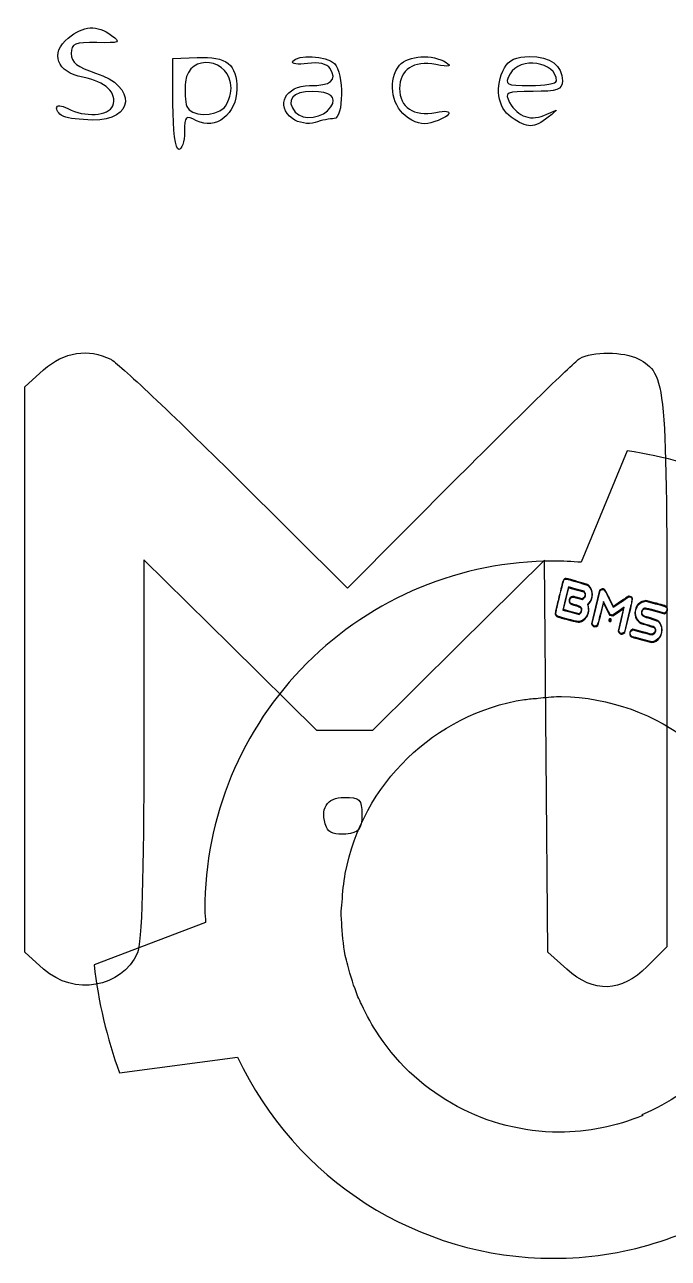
# Model space of a CAD drawing. Extents: x -180 to 507, y 228 to 521.
# Drawn here: x -15 to 132.7, y 233.4 to 516.5 of the extents above; entities that cross this region are included whole.
import ezdxf

# ---------------------------------------------------------------- set-up
doc = ezdxf.new("R2010")
doc.units = 0
doc.layers.add('Layer_1', color=7, linetype='CONTINUOUS')

msp = doc.modelspace()

# ---------------------------------------------------------------- linework, layer by layer
at = {"layer": 'Layer_1', "color": 7}
for points in [[(19.023352, 498.341331), (19.023352, 508.789409), (24.555577, 509.00618)], [(-10.622228, 299.78413), (-14.976603, 303.674743), (-14.976603, 368.560078), (-14.976603, 433.445402), (-10.622228, 437.336024)], [(123.219867, 418.73031), (112.673224, 393.166496)], [(33.378054, 412.751403), (59.066092, 387.226724), (84.711339, 412.975462)], [(109.377619, 299.782674), (105.023244, 303.671859), (104.638038, 348.673504), (104.252805, 393.675127), (84.538011, 374.11762), (64.823207, 354.560095), (58.436724, 354.560095), (52.050243, 354.560095), (32.203478, 374.132762), (12.356702, 393.705446), (12.356702, 350.195541)], [(132.356546, 367.826289), (132.356546, 304.960167), (127.823234, 300.426828)], [(99.689522, 361.695034), (99.675052, 361.659376)], [(26.536364, 310.482139), (0.949813, 300.786088)], [(6.787699, 276.010341), (33.877519, 279.615805)], [(126.613977, 266.374754), (126.788641, 266.232127)]]:
    msp.add_lwpolyline(points, dxfattribs=at)
for points in [[(123.219867, 418.73031)], [(107.612552, 362.388014)]]:
    msp.add_lwpolyline(points, close=True, dxfattribs=at)
at = {"layer": 'Layer_1', "color": 1}
for points in [[(109.047709, 389.307817), (109.01988, 389.449913)], [(110.514187, 389.13309)], [(111.708838, 388.795942)], [(107.708198, 385.200884), (107.58432, 385.235146)], [(109.734827, 387.519188), (109.088115, 384.85854), (108.441219, 382.197137), (110.350226, 381.694694), (112.224563, 381.201436), (112.466117, 381.395418), (112.394812, 381.514505), (112.201704, 381.359461), (110.383604, 381.837913), (108.600186, 382.307232), (109.211984, 384.824241), (109.823975, 387.342041), (111.526336, 386.871209), (113.267277, 386.389707), (113.43512, 386.102716), (113.542949, 386.187428), (113.348663, 386.519648), (111.561058, 387.014057)], [(110.533796, 385.141164), (110.484502, 385.274607)], [(113.171566, 384.99102), (112.899006, 384.804411), (111.839873, 385.097342), (111.805159, 384.954527), (112.915619, 384.6474), (113.234605, 384.865792)], [(113.542958, 386.187466)], [(114.45963, 387.80715)], [(117.214062, 386.943226), (116.910744, 386.760389), (115.976187, 382.915515), (115.041623, 379.070614), (115.223445, 378.7536), (115.331871, 378.837301), (115.181038, 379.10027), (116.100066, 382.881253), (117.019085, 386.662204), (117.270709, 386.813898)], [(117.799193, 387.043511)], [(118.105164, 386.859384)], [(123.564583, 385.229313), (123.52926, 385.368908)], [(123.914329, 385.349359)], [(124.273221, 385.159097)], [(110.181423, 383.873112)], [(111.2987, 383.40741)], [(112.802801, 382.531046)], [(114.376987, 383.767978), (114.109384, 383.480702), (114.242859, 382.837711), (114.368094, 382.876674), (114.251975, 383.436013), (114.463186, 383.662761)], [(114.368094, 382.876674)], [(117.7698, 384.178619), (117.106827, 381.451072), (117.230679, 381.416817), (117.81065, 383.802885), (118.466224, 382.522039), (119.211163, 381.066563), (119.562021, 380.969524), (119.912986, 380.872455), (121.220157, 381.759562), (122.370926, 382.540518), (121.787702, 380.060363), (121.157068, 377.378775), (121.338757, 377.062154), (121.447159, 377.145862), (121.296135, 377.409079), (121.911871, 380.027315), (122.574917, 382.846981), (121.157608, 381.885103), (119.896711, 381.029407), (119.596757, 381.112367), (119.296699, 381.195356), (118.577942, 382.599681)], [(121.721101, 384.165865), (120.102352, 383.052709), (119.189506, 384.852271), (119.077583, 384.775111), (120.053729, 382.850703), (121.784377, 384.040801)], [(125.232054, 382.224701), (125.108174, 382.258963)], [(129.720155, 383.815555), (127.480898, 384.408706), (126.953033, 384.273557), (126.976632, 384.130261), (127.475672, 384.258057), (129.686635, 383.672444)], [(132.464715, 382.473021)], [(106.836656, 381.330119)], [(114.33101, 381.572798)], [(119.112722, 379.807091)], [(119.339836, 380.06933), (119.374568, 380.212192)], [(119.374558, 380.212137)], [(123.473967, 380.795789), (122.583203, 377.131084), (122.31065, 376.944508), (122.373691, 376.819279), (122.692676, 377.037677), (123.597818, 380.761534)], [(125.181204, 381.087351)], [(125.958517, 379.605583)], [(131.985361, 381.65509), (131.778956, 381.505928), (129.660844, 382.091614), (129.626122, 381.948767), (131.797352, 381.348389), (132.051158, 381.531855)], [(124.013, 377.237583), (123.901337, 377.305571)], [(124.544311, 377.820737), (124.273758, 377.668866), (124.326962, 377.53751), (124.554782, 377.66539), (126.691268, 377.07449), (126.72599, 377.217337)], [(127.817647, 378.85195)], [(129.162192, 376.594965), (129.121924, 376.732603)], [(129.772677, 377.696969)], [(130.970171, 378.921865)], [(123.963043, 376.313881), (123.963043, 376.313881), (124.086922, 376.279619), (124.086922, 376.279619)], [(129.297016, 375.016786), (128.873765, 374.908959), (126.53433, 375.531312), (126.500547, 375.388211), (128.868266, 374.758381), (129.32031, 374.873534)]]:
    msp.add_lwpolyline(points, close=True, dxfattribs=at)
for points in [[(111.673088, 388.653327), (111.708794, 388.795902)], [(111.708817, 388.795925), (111.673111, 388.653349)], [(111.805156, 384.954516), (111.839873, 385.097342)], [(113.542959, 386.187466), (113.43513, 386.102754)], [(113.646417, 385.466084), (113.522566, 385.500339)], [(113.522566, 385.500339), (113.646418, 385.466084)], [(114.45963, 387.80715), (114.370674, 387.697291)], [(114.37069, 387.697287), (114.459646, 387.807146)], [(117.214062, 386.943226), (117.270709, 386.813898)], [(118.018205, 386.747454), (118.105164, 386.85939)], [(118.105164, 386.85939), (118.018205, 386.747454)], [(124.184196, 385.04932), (124.27324, 385.159092)], [(124.27324, 385.159092), (124.184196, 385.04932)], [(110.181423, 383.873112), (110.081306, 383.776649)], [(110.081306, 383.776649), (110.181424, 383.873112)], [(111.263974, 383.264541), (111.298695, 383.407388)], [(111.2987, 383.40741), (111.263979, 383.264562)], [(112.802801, 382.531046), (112.681438, 382.477143)], [(112.681438, 382.477143), (112.802801, 382.531046)], [(113.171564, 384.99102), (113.234604, 384.865792)], [(114.368094, 382.876674), (114.242859, 382.837711)], [(114.376987, 383.767978), (114.463186, 383.662761)], [(119.077583, 384.775105), (119.189506, 384.852265)], [(121.721098, 384.165854), (121.784374, 384.04079)], [(126.707619, 382.251356), (126.803678, 382.157897)], [(126.803678, 382.157897), (126.707619, 382.251356)], [(126.976629, 384.130251), (126.95303, 384.273547)], [(129.720151, 383.815539), (129.686844, 383.672335)], [(130.56186, 383.590762), (130.561643, 383.590856)], [(132.464715, 382.473021), (132.337044, 382.44958)], [(132.337257, 382.449486), (132.464928, 382.472927)], [(106.836656, 381.330119), (106.711059, 381.292908)], [(106.711059, 381.292908), (106.836656, 381.330119)], [(106.939916, 380.869813), (107.0346, 380.97329)], [(107.0346, 380.97329), (106.939916, 380.869813)], [(107.034619, 380.973412), (107.0346, 380.97329)], [(109.498783, 380.008853), (109.532511, 380.151941)], [(109.532526, 380.151954), (109.498797, 380.008867)], [(112.290708, 379.599694), (112.304914, 379.4544)], [(112.304922, 379.454392), (112.290708, 379.599694)], [(112.394813, 381.51451), (112.466118, 381.395424)], [(113.747678, 380.558703), (113.843562, 380.464999)], [(113.843562, 380.464999), (113.747678, 380.558703)], [(114.207087, 381.606876), (114.331009, 381.572792)], [(114.331009, 381.572792), (114.207087, 381.606876)], [(117.230679, 381.416817), (117.106827, 381.451072)], [(118.98465, 379.787914), (119.11272, 379.807086)], [(119.112728, 379.807101), (118.984659, 379.787929)], [(119.242411, 379.56858), (119.262733, 379.714403)], [(119.262734, 379.714409), (119.242412, 379.568585)], [(119.564926, 379.832477), (119.441046, 379.866733)], [(119.441046, 379.866727), (119.564925, 379.832466)], [(123.473963, 380.79579), (123.597814, 380.761536)], [(125.181204, 381.087351), (125.054739, 381.055017)], [(125.054739, 381.055017), (125.181204, 381.087351)], [(125.958539, 379.605571), (125.874599, 379.490694)], [(125.874599, 379.490694), (125.958539, 379.605571)], [(126.69002, 381.00243), (126.790232, 381.09881)], [(126.790232, 381.09881), (126.69002, 381.00243)], [(126.790462, 381.098747), (126.790232, 381.09881)], [(128.555332, 380.390634), (128.517805, 380.248597)], [(128.518035, 380.248533), (128.555562, 380.39057)], [(128.555102, 380.390697), (128.555332, 380.390634)], [(129.626147, 381.948766), (129.660844, 382.091614)], [(131.985361, 381.65509), (132.051187, 381.531847)], [(115.331871, 378.837301), (115.223445, 378.7536)], [(116.477355, 378.665713), (116.37901, 378.756111)], [(116.379012, 378.756111), (116.477358, 378.665712)], [(121.447159, 377.145862), (121.338757, 377.062154)], [(122.373691, 376.819279), (122.31065, 376.944508)], [(124.326962, 377.53751), (124.273758, 377.668866)], [(126.725988, 377.217332), (126.691267, 377.074484)], [(127.781002, 378.709629), (127.817599, 378.851958)], [(127.817624, 378.851957), (127.781027, 378.709628)], [(129.64039, 377.026788), (129.534834, 377.106151)], [(129.534834, 377.106151), (129.640391, 377.026793)], [(129.772676, 377.696964), (129.645902, 377.666694)], [(129.645925, 377.666687), (129.772699, 377.696957)], [(130.857997, 378.844809), (130.969941, 378.921929)], [(130.970171, 378.921865), (130.858226, 378.844746)], [(123.973028, 376.251195), (124.076897, 376.342283)], [(124.076911, 376.342279), (123.973042, 376.251191)], [(124.077081, 376.342358), (124.076911, 376.342279)], [(126.500714, 375.388279), (126.534497, 375.531381)], [(129.297016, 375.016786), (129.320446, 374.873474)]]:
    msp.add_lwpolyline(points, dxfattribs=at)
at = {"layer": 'Layer_1', "color": 7}
for points in [[(-4.998276, 513.477132), (-1.44735, 516.352501), (1.624575, 516.543361), (4.970812, 514.096532)], [(-1.61564, 504.46675), (-7.589393, 505.587431), (-9.256771, 510.028817), (-4.998276, 513.477132)], [(1.558996, 512.429876), (-3.464398, 512.541154), (-4.309947, 512.175704), (-4.309947, 509.893228)], [(4.970812, 514.096532), (7.162208, 512.494153), (6.793239, 512.313904), (1.558996, 512.429876)], [(-4.309947, 509.893228), (-4.309947, 507.93029), (-2.829079, 506.757904), (1.301535, 505.450647)], [(32.356677, 501.996646), (32.356677, 508.8322), (22.694389, 510.175697), (21.923931, 503.447272)], [(46.505769, 508.13449), (47.532187, 509.795277), (54.27881, 509.437738), (56.089976, 507.626562)], [(71.019878, 507.222461), (72.901577, 509.489758), (78.686708, 509.843378), (81.689934, 507.87468)], [(24.555577, 509.00618), (31.439338, 509.275909), (33.690006, 507.49068), (33.690006, 501.760714)], [(49.908123, 507.640841), (47.665608, 507.3117), (46.134551, 507.533852), (46.505769, 508.13449)], [(55.083049, 506.463238), (54.40428, 507.56153), (52.429523, 508.0109), (49.908123, 507.640841)], [(56.089976, 507.626562), (58.257974, 505.458561), (58.202845, 495.008252), (56.023277, 494.991708)], [(72.375797, 495.609615), (69.03422, 498.315463), (68.367402, 504.026415), (71.019878, 507.222461)], [(79.359929, 507.39443), (74.249974, 508.37489), (71.023299, 506.245658), (71.023299, 501.893239)], [(81.689934, 507.87468), (83.112359, 506.94225), (82.439445, 506.803558), (79.359929, 507.39443)], [(95.070161, 506.647554), (96.002101, 508.388881), (97.864342, 509.226559), (100.803489, 509.226559)], [(107.023253, 503.62657), (107.023253, 508.04241), (98.544268, 509.31426), (96.35659, 505.226566)], [(100.803489, 509.226559), (105.662953, 509.226559), (108.356593, 507.229452), (108.356593, 503.62657)], [(5.21439, 497.910227), (6.340519, 500.844876), (3.583643, 503.49136), (-1.61564, 504.46675)], [(1.301535, 505.450647), (10.822563, 502.437438), (10.249074, 494.453588), (0.526797, 494.665175)], [(50.367815, 502.559903), (55.318049, 502.559903), (56.758497, 503.752321), (55.083049, 506.463238)], [(96.653267, 495.302185), (93.462528, 497.537062), (92.786677, 502.380767), (95.070161, 506.647554)], [(96.35659, 505.226566), (95.026954, 502.742111), (95.342602, 502.559903), (100.976341, 502.559903)], [(21.923931, 503.447272), (21.685901, 501.368661), (21.817129, 498.818665), (22.215409, 497.780613)], [(33.690006, 501.760714), (33.690006, 496.056577), (28.769582, 492.198203), (24.446097, 494.512064)], [(30.75668, 497.493245), (31.636678, 498.373242), (32.356677, 500.399773), (32.356677, 501.996646)], [(46.456649, 494.988588), (42.442234, 497.923999), (44.83703, 502.559903), (50.367815, 502.559903)], [(51.023322, 501.226572), (46.475339, 501.226572), (44.817041, 499.218318), (47.096778, 496.471401)], [(55.268678, 497.675958), (56.717315, 499.936695), (55.175079, 501.226572), (51.023322, 501.226572)], [(71.023299, 501.893239), (71.023299, 497.534326), (74.249513, 495.405158), (79.318257, 496.418905)], [(101.643011, 501.226572), (95.482487, 501.226572), (95.040078, 501.019824), (96.272638, 498.716774)], [(100.976341, 502.559903), (104.30215, 502.559903), (107.023253, 503.039904), (107.023253, 503.62657)], [(108.356593, 503.62657), (108.356593, 501.633225), (107.219045, 501.226572), (101.643011, 501.226572)], [(20.356692, 487.893255), (19.581234, 487.893255), (19.023352, 492.264836), (19.023352, 498.341331)], [(96.272638, 498.716774), (98.093604, 495.314308), (101.290745, 494.283421), (104.786495, 495.971583)], [(-7.643272, 497.384599), (-7.643272, 498.149593), (-6.618815, 498.105455), (-5.064265, 497.273492)], [(-5.976614, 495.442954), (-6.893275, 495.812836), (-7.643272, 496.686576), (-7.643272, 497.384599)], [(0.526797, 494.665175), (-2.133419, 494.723066), (-5.059947, 495.073069), (-5.976614, 495.442954)], [(-5.064265, 497.273492), (-1.275392, 495.245747), (4.325052, 495.592679), (5.21439, 497.910227)], [(24.446097, 494.512064), (21.941589, 495.852428), (21.690021, 495.617663), (21.690021, 491.940163)], [(22.215409, 497.780613), (23.09882, 495.47849), (28.558241, 495.294811), (30.75668, 497.493245)], [(47.096778, 496.471401), (48.826185, 494.387593), (53.613741, 495.093289), (55.268678, 497.675958)], [(78.20913, 494.01224), (76.426272, 493.475393), (74.288513, 494.060788), (72.375797, 495.609615)], [(79.318257, 496.418905), (83.933016, 497.341858), (83.073571, 495.477014), (78.20913, 494.01224)], [(104.786495, 495.971583), (107.592901, 497.326848), (107.603457, 497.304417), (105.101746, 495.300135)], [(51.620002, 494.096568), (50.076165, 493.598712), (47.825667, 493.987501), (46.456609, 494.988588)], [(56.023277, 494.991708), (55.106608, 494.984802), (53.12513, 494.581935), (51.620002, 494.096568)], [(105.101746, 495.300135), (101.854228, 492.698323), (100.370287, 492.698683), (96.653267, 495.302251)], [(21.690021, 491.940163), (21.690021, 489.714364), (21.090021, 487.893255), (20.356692, 487.893255)], [(-10.622228, 437.336024), (-5.972073, 441.490945), (-0.385951, 442.367077), (4.77769, 439.751362)], [(4.77769, 439.751362), (6.379479, 438.939955), (19.249653, 426.789976), (33.378054, 412.751403)], [(84.711339, 412.975462), (98.816233, 427.137275), (111.256581, 439.278068), (112.356585, 439.955012)], [(112.356585, 439.955012), (115.043135, 441.608314), (122.591873, 441.551326), (125.763747, 439.853785)], [(125.763747, 439.853785), (132.223858, 436.396445), (132.356546, 434.946771), (132.356546, 367.826289)], [(148.11447, 411.899202), (140.121141, 415.16898), (131.762563, 417.462583), (123.219867, 418.73031)], [(106.324258, 393.441414), (85.10693, 393.441353), (64.758634, 385.012739), (49.755765, 370.009774)], [(112.673224, 393.166496), (110.561379, 393.342189), (108.443386, 393.4339), (106.324258, 393.441414)], [(49.755765, 370.009774), (34.752897, 355.006809), (26.324415, 334.658458), (26.324491, 313.44113)], [(102.789073, 361.965816), (104.389138, 362.184362), (105.998851, 362.32526), (107.612552, 362.388014)], [(107.612552, 362.388014), (107.789313, 362.38344), (107.96605, 362.377928), (108.142753, 362.371478)], [(108.142753, 362.371478), (119.110174, 362.161957), (129.703378, 358.346551), (138.285615, 351.514775)], [(58.56025, 321.771888), (62.524388, 342.397053), (78.955537, 358.346353), (99.689522, 361.695034)], [(99.675052, 361.659376), (100.709603, 361.794031), (101.74812, 361.896228), (102.789073, 361.965816)], [(12.356702, 350.195541), (12.356702, 321.751086), (11.855683, 305.586038), (10.909753, 303.509908)], [(54.236299, 332.392952), (52.638382, 336.557047), (54.25519, 339.226785), (58.374914, 339.226785)], [(58.374914, 339.226785), (61.910159, 339.226785), (62.35664, 338.778266), (62.35664, 335.22679)], [(62.35664, 335.22679), (62.35664, 331.852285), (61.782079, 331.160694), (58.682394, 330.804166)], [(58.682394, 330.804166), (56.337617, 330.534455), (54.728879, 331.109325), (54.236299, 332.392952)], [(57.860551, 315.226036), (57.94953, 317.421003), (58.183271, 319.607706), (58.56025, 321.771888)], [(57.612504, 312.387964), (57.668213, 313.336152), (57.750929, 314.28256), (57.860551, 315.226036)], [(26.324491, 313.44113), (26.37682, 312.453575), (26.447457, 311.467075), (26.536364, 310.482139)], [(57.76805, 310.610814), (57.705637, 311.202225), (57.65378, 311.794703), (57.612504, 312.387964)], [(58.5711, 302.963734), (58.107249, 305.488329), (57.83877, 308.044934), (57.76805, 310.610814)], [(10.909753, 303.509908), (7.273647, 295.529529), (-3.729627, 293.62559), (-10.622228, 299.78413)], [(59.171064, 300.725113), (58.953806, 301.466584), (58.753765, 302.212991), (58.5711, 302.963734)], [(0.949813, 300.786088), (1.906659, 292.325269), (3.866385, 284.008276), (6.787699, 276.010341)], [(61.474799, 293.470775), (60.523427, 295.826749), (59.753278, 298.251907), (59.171064, 300.725113)], [(127.823234, 300.426828), (121.834927, 294.438521), (115.60458, 294.220955), (109.377619, 299.782674)], [(62.283535, 291.735997), (62.002912, 292.309043), (61.733284, 292.887408), (61.474799, 293.470775)], [(66.34427, 284.484242), (64.791507, 286.784439), (63.433224, 289.210093), (62.283535, 291.735997)], [(153.907917, 294.313616), (148.981062, 281.680901), (139.128228, 271.595256), (126.613977, 266.374754)], [(107.612552, 262.387917), (91.045203, 262.461352), (75.589996, 270.736552), (66.34427, 284.484242)], [(33.877519, 279.615805), (47.012764, 251.463486), (75.258403, 233.460927), (106.324258, 233.441363)], [(126.788641, 266.232127), (120.711988, 263.7009), (114.195315, 262.394509), (107.612552, 262.387917)], [(106.324258, 233.441363), (122.053218, 233.468268), (137.425264, 238.131235), (150.518459, 246.847263)]]:
    msp.add_open_spline(points, degree=3, dxfattribs=at)
at = {"layer": 'Layer_1', "color": 1}
for points in [[(108.494895, 388.782822), (108.317564, 388.251052), (108.072153, 387.242143), (107.58432, 385.235146)], [(107.708199, 385.200884), (108.196024, 387.207848), (108.443041, 388.219783), (108.614896, 388.735141)], [(108.739984, 389.294177), (108.655109, 389.198399), (108.583561, 389.048703), (108.494895, 388.782822)], [(108.614896, 388.735141), (108.700825, 388.992823), (108.768072, 389.123264), (108.828665, 389.191644)], [(109.01988, 389.449913), (108.918671, 389.419941), (108.824859, 389.389955), (108.739984, 389.294177)], [(108.828665, 389.191644), (108.889257, 389.260019), (108.947583, 389.278167), (109.047709, 389.307817)], [(109.253392, 389.443379), (109.142742, 389.460809), (109.076076, 389.466533), (109.019881, 389.449918)], [(109.047708, 389.307823), (109.062055, 389.312082), (109.126156, 389.314372), (109.23111, 389.297827)], [(109.23111, 389.297827), (109.336064, 389.281283), (109.485266, 389.249394), (109.689449, 389.199077)], [(109.721092, 389.342788), (109.515296, 389.393435), (109.364041, 389.42595), (109.253392, 389.443379)], [(109.689449, 389.199077), (110.097841, 389.098552), (110.726644, 388.92464), (111.673088, 388.653327)], [(110.514206, 389.133096), (110.187085, 389.223213), (109.926874, 389.292086), (109.721092, 389.342788)], [(111.708794, 388.795902), (111.235311, 388.931458), (110.841304, 389.042962), (110.514187, 389.13309)], [(111.673111, 388.653349), (112.892134, 388.303944), (113.511749, 388.125497), (113.853145, 388.003635)], [(113.89572, 388.143989), (113.546485, 388.268651), (112.927885, 388.446472), (111.708838, 388.795942)], [(113.853145, 388.003635), (114.194542, 387.881773), (114.247552, 387.826435), (114.37069, 387.697287)], [(114.459646, 387.807146), (114.334992, 387.937887), (114.244955, 388.019326), (113.89572, 388.143989)], [(107.58432, 385.235146), (107.282058, 383.991605), (107.058149, 383.043962), (106.91251, 382.391815)], [(107.037082, 382.360635), (107.182278, 383.010816), (107.406064, 383.957872), (107.708198, 385.200884)], [(110.484502, 385.274607), (109.940126, 384.993399), (109.735067, 384.251469), (110.081306, 383.776649)], [(110.181424, 383.873112), (109.889871, 384.272945), (110.057404, 384.895066), (110.533796, 385.141164)], [(110.877025, 385.335799), (110.694341, 385.361129), (110.595023, 385.331698), (110.484501, 385.274602)], [(110.533795, 385.141158), (110.636049, 385.193978), (110.688466, 385.213272), (110.856779, 385.189949)], [(110.856779, 385.189949), (111.025095, 385.166638), (111.300406, 385.094118), (111.805156, 384.954516)], [(111.839873, 385.097342), (111.334707, 385.237059), (111.059657, 385.310254), (110.877025, 385.335799)], [(113.41002, 385.202548), (113.362838, 385.133921), (113.293554, 385.074537), (113.171564, 384.99102)], [(113.234604, 384.865792), (113.361277, 384.952518), (113.4467, 385.022441), (113.510058, 385.114603)], [(113.522566, 385.500339), (113.487398, 385.355653), (113.457203, 385.27118), (113.41002, 385.202548)], [(113.43513, 386.102754), (113.512265, 385.970871), (113.548809, 385.890651), (113.559941, 385.813438)], [(113.510058, 385.114603), (113.573414, 385.206766), (113.609592, 385.31458), (113.646417, 385.466084)], [(113.559941, 385.813438), (113.571075, 385.73623), (113.558955, 385.650048), (113.522566, 385.500339)], [(113.686902, 385.842621), (113.670984, 385.953016), (113.622685, 386.051145), (113.542958, 386.187466)], [(113.646418, 385.466084), (113.684212, 385.621572), (113.702822, 385.732231), (113.686902, 385.842621)], [(114.370674, 387.697291), (115.410425, 386.606797), (115.411846, 384.878864), (114.376987, 383.767978)], [(114.463186, 383.662761), (115.549767, 384.829167), (115.546833, 386.666893), (114.45963, 387.80715)], [(117.799193, 387.043511), (117.614692, 387.095098), (117.411105, 387.061998), (117.214062, 386.943226)], [(117.270709, 386.813898), (117.548086, 386.981094), (117.810473, 386.955839), (118.018205, 386.747454)], [(118.105164, 386.85939), (118.013727, 386.951116), (117.909893, 387.012561), (117.799193, 387.043511)], [(118.018205, 386.747454), (118.015925, 386.74981), (118.033775, 386.727328), (118.053845, 386.69543)], [(118.053845, 386.69543), (118.073916, 386.663532), (118.100182, 386.619381), (118.131491, 386.564965)], [(118.159267, 386.78411), (118.137528, 386.818655), (118.124965, 386.839503), (118.105164, 386.859384)], [(118.131491, 386.564965), (118.194108, 386.456128), (118.276999, 386.306041), (118.373937, 386.126083)], [(118.239815, 386.648821), (118.207941, 386.704234), (118.181007, 386.749581), (118.159267, 386.78411)], [(118.484217, 386.206424), (118.386882, 386.387107), (118.303569, 386.538013), (118.239815, 386.648821)], [(118.373937, 386.126083), (118.567815, 385.766179), (118.818084, 385.286677), (119.077583, 384.775105)], [(119.189506, 384.852265), (118.929528, 385.364786), (118.678883, 385.845048), (118.484217, 386.206424)], [(123.338483, 385.254789), (123.238597, 385.190672), (123.102533, 385.101222), (122.939741, 384.992726)], [(123.001425, 384.86655), (123.163835, 384.974789), (123.299504, 385.064014), (123.398275, 385.127416)], [(123.460288, 385.331321), (123.429294, 385.312511), (123.388426, 385.286847), (123.338483, 385.254789)], [(123.398275, 385.127416), (123.447672, 385.159142), (123.487872, 385.184386), (123.517196, 385.202151)], [(123.52926, 385.368908), (123.505792, 385.36027), (123.491316, 385.350122), (123.460288, 385.331321)], [(123.517196, 385.202151), (123.546537, 385.219923), (123.57162, 385.231912), (123.564583, 385.229313)], [(123.914329, 385.349359), (123.774502, 385.389182), (123.635698, 385.408243), (123.52926, 385.368908)], [(123.564605, 385.229302), (123.618698, 385.249259), (123.752054, 385.242969), (123.878684, 385.206767)], [(123.878684, 385.206767), (124.005321, 385.170591), (124.130603, 385.105682), (124.184196, 385.04932)], [(124.27324, 385.159092), (124.189442, 385.247198), (124.054117, 385.309397), (123.914329, 385.349359)], [(124.184196, 385.04932), (124.252868, 384.977115), (124.291306, 384.932975), (124.310716, 384.839419)], [(124.435952, 384.878347), (124.409237, 385.007116), (124.344465, 385.08419), (124.273221, 385.159097)], [(106.91251, 382.391815), (106.839694, 382.065743), (106.786443, 381.813664), (106.752633, 381.634501)], [(106.878368, 381.608803), (106.911542, 381.78457), (106.964484, 382.035544), (107.037082, 382.360635)], [(110.081306, 383.776649), (110.155033, 383.675537), (110.235229, 383.602014), (110.399936, 383.531989)], [(110.4488, 383.669889), (110.296529, 383.734611), (110.247741, 383.782161), (110.181423, 383.873112)], [(110.399936, 383.531989), (110.564648, 383.461984), (110.817645, 383.387985), (111.263974, 383.264541)], [(111.298695, 383.407388), (110.853025, 383.53065), (110.601019, 383.604951), (110.4488, 383.669889)], [(111.263979, 383.264562), (111.799628, 383.116415), (112.132522, 383.003865), (112.339229, 382.88612)], [(112.400082, 383.018075), (112.174665, 383.146443), (111.8368, 383.258585), (111.2987, 383.40741)], [(112.339229, 382.88612), (112.545942, 382.768401), (112.62583, 382.655397), (112.681438, 382.477143)], [(112.802801, 382.531046), (112.739104, 382.735232), (112.6255, 382.889707), (112.400082, 383.018075)], [(112.681438, 382.477143), (112.725491, 382.335916), (112.715601, 382.139972), (112.661251, 381.957021)], [(112.782927, 381.914619), (112.844679, 382.122497), (112.860364, 382.346521), (112.802801, 382.531046)], [(114.242859, 382.837711), (114.358933, 382.278523), (114.35716, 382.227015), (114.207087, 381.606876)], [(114.331009, 381.572792), (114.481821, 382.195925), (114.484912, 382.313908), (114.368094, 382.876674)], [(122.939741, 384.992726), (122.614162, 384.775738), (122.181867, 384.482715), (121.721098, 384.165854)], [(121.784374, 384.04079), (122.244679, 384.357331), (122.67661, 384.650069), (123.001425, 384.86655)], [(124.28352, 384.320753), (124.196444, 383.777217), (123.95331, 382.767879), (123.473963, 380.79579)], [(123.597814, 380.761536), (124.077183, 382.733717), (124.320288, 383.740054), (124.410014, 384.299637)], [(124.310716, 384.839419), (124.330111, 384.745861), (124.32705, 384.592526), (124.28352, 384.320753)], [(124.410014, 384.299637), (124.454809, 384.579453), (124.462671, 384.749576), (124.435952, 384.878347)], [(125.108174, 382.258963), (124.981669, 381.738505), (124.973365, 381.549929), (125.054739, 381.055017)], [(125.181204, 381.087351), (125.100997, 381.575107), (125.107103, 381.710641), (125.232054, 382.224701)], [(126.95303, 384.273547), (126.01212, 384.032616), (125.368361, 383.3294), (125.108174, 382.258963)], [(125.232054, 382.224701), (125.481389, 383.250496), (126.07586, 383.8996), (126.976629, 384.130251)], [(126.707619, 382.251356), (126.424668, 381.876588), (126.418314, 381.375668), (126.69002, 381.00243)], [(126.993919, 382.543511), (126.882516, 382.477183), (126.801635, 382.375877), (126.707619, 382.251356)], [(126.803678, 382.157897), (126.896004, 382.280181), (126.965116, 382.363308), (127.049942, 382.413809)], [(127.432891, 382.623162), (127.240815, 382.635442), (127.105321, 382.609833), (126.993919, 382.543511)], [(127.049942, 382.413809), (127.134763, 382.464306), (127.241724, 382.487941), (127.420878, 382.476502)], [(127.420878, 382.476502), (127.779184, 382.45362), (128.409683, 382.285141), (129.626147, 381.948766)], [(129.660844, 382.091614), (128.444137, 382.428063), (127.817057, 382.598685), (127.432891, 382.623162)], [(129.686844, 383.672335), (130.954539, 383.336563), (131.614749, 383.155058), (131.95371, 382.993888)], [(130.561643, 383.590856), (130.316052, 383.657631), (130.037085, 383.731335), (129.720151, 383.815539)], [(132.006953, 383.129801), (131.736497, 383.25839), (131.298747, 383.39088), (130.56186, 383.590762)], [(131.95371, 382.993888), (132.123192, 382.913303), (132.20884, 382.840235), (132.257254, 382.761149)], [(132.363605, 382.848341), (132.296714, 382.957607), (132.187254, 383.044067), (132.006953, 383.129801)], [(132.257254, 382.761149), (132.305665, 382.68207), (132.322243, 382.58798), (132.337257, 382.449486)], [(132.337044, 382.44958), (132.35684, 382.266981), (132.339566, 382.123277), (132.284393, 381.998138)], [(132.464928, 382.472927), (132.44942, 382.615993), (132.430495, 382.739076), (132.363605, 382.848341)], [(132.398856, 381.936112), (132.467808, 382.092554), (132.48666, 382.270585), (132.464715, 382.473021)], [(106.716409, 381.419442), (106.709128, 381.365195), (106.702408, 381.337076), (106.711059, 381.292908)], [(106.711059, 381.292908), (106.736324, 381.163941), (106.834306, 380.996225), (106.939916, 380.869813)], [(106.752633, 381.634501), (106.735716, 381.544929), (106.723692, 381.4737), (106.716409, 381.419442)], [(106.836656, 381.330119), (106.83957, 381.315219), (106.836939, 381.353454), (106.843533, 381.402593)], [(107.0346, 380.97329), (106.943338, 381.082531), (106.849261, 381.26577), (106.836656, 381.330119)], [(106.843533, 381.402593), (106.850133, 381.451736), (106.86178, 381.520918), (106.878368, 381.608803)], [(106.939916, 380.869813), (106.984311, 380.816691), (107.031878, 380.768018), (107.108313, 380.722579)], [(107.171107, 380.853543), (107.10695, 380.89171), (107.075417, 380.924592), (107.034619, 380.973412)], [(107.108313, 380.722579), (107.18474, 380.677107), (107.289127, 380.633395), (107.456541, 380.577715)], [(107.496827, 380.718989), (107.332998, 380.773504), (107.235264, 380.815377), (107.171107, 380.853543)], [(107.456541, 380.577715), (107.791355, 380.466303), (108.38049, 380.307274), (109.498783, 380.008853)], [(109.532511, 380.151941), (108.414339, 380.450328), (107.824458, 380.609851), (107.496827, 380.718989)], [(109.498797, 380.008867), (110.636205, 379.70539), (111.226688, 379.549152), (111.589306, 379.477049)], [(111.615991, 379.621797), (111.260958, 379.692435), (110.669832, 379.848448), (109.532526, 380.151954)], [(111.589306, 379.477049), (111.951924, 379.404945), (112.093995, 379.418541), (112.304922, 379.454392)], [(112.290708, 379.599694), (112.082655, 379.564337), (111.971028, 379.55118), (111.615991, 379.621797)], [(113.747678, 380.558703), (113.355858, 380.041886), (112.817862, 379.689283), (112.290708, 379.599694)], [(112.304914, 379.4544), (112.868393, 379.550158), (113.431563, 379.921565), (113.843562, 380.464999)], [(112.661251, 381.957021), (112.606904, 381.77407), (112.508796, 381.606034), (112.394813, 381.51451)], [(112.466118, 381.395424), (112.61267, 381.5131), (112.721174, 381.706747), (112.782927, 381.914619)], [(114.207087, 381.606876), (114.067692, 381.030714), (114.016413, 380.913173), (113.747678, 380.558703)], [(113.843562, 380.464999), (114.117188, 380.825917), (114.190412, 380.991659), (114.33101, 381.572798)], [(116.613935, 379.505693), (116.551803, 379.277234), (116.499957, 379.097715), (116.459254, 378.969914)], [(116.579976, 378.924404), (116.621946, 379.056187), (116.674188, 379.23723), (116.736681, 379.46701)], [(117.106827, 381.451072), (116.903785, 380.615736), (116.738196, 379.962606), (116.613935, 379.505693)], [(116.736681, 379.46701), (116.861665, 379.926571), (117.027433, 380.580641), (117.230679, 381.416817)], [(119.072005, 380.142772), (118.998526, 380.06102), (118.972577, 379.934943), (118.98465, 379.787914)], [(118.984659, 379.787929), (118.989924, 379.723861), (119.023682, 379.668843), (119.06974, 379.633594)], [(119.06974, 379.633594), (119.115802, 379.598362), (119.173969, 379.578133), (119.242411, 379.56858)], [(119.374568, 380.212192), (119.256216, 380.244925), (119.145484, 380.224525), (119.072005, 380.142772)], [(119.11272, 379.807086), (119.102845, 379.927274), (119.12617, 380.001866), (119.159952, 380.039453)], [(119.14411, 379.756531), (119.12075, 379.774382), (119.114228, 379.788784), (119.112722, 379.807091)], [(119.262733, 379.714403), (119.207831, 379.722052), (119.167419, 379.738464), (119.14411, 379.756531)], [(119.159952, 380.039453), (119.193737, 380.077051), (119.248243, 380.094662), (119.339836, 380.06933)], [(119.242412, 379.568585), (119.328151, 379.556607), (119.398329, 379.554743), (119.457416, 379.603849)], [(119.384315, 379.721453), (119.371011, 379.710406), (119.34004, 379.703613), (119.262734, 379.714409)], [(119.339846, 380.069344), (119.383576, 380.057249), (119.415607, 380.046089), (119.435014, 380.036407)], [(119.491231, 380.170778), (119.458443, 380.187555), (119.420907, 380.199318), (119.374558, 380.212137)], [(119.441046, 379.866733), (119.417931, 379.771638), (119.397622, 379.732511), (119.384315, 379.721453)], [(119.435014, 380.036407), (119.454359, 380.026455), (119.458763, 380.020117), (119.460536, 380.01652)], [(119.462932, 379.980364), (119.460872, 379.955622), (119.453365, 379.917407), (119.441046, 379.866727)], [(119.457416, 379.603849), (119.516502, 379.652955), (119.539841, 379.729275), (119.564926, 379.832477)], [(119.460536, 380.01652), (119.462366, 380.013138), (119.465007, 380.005101), (119.462932, 379.980364)], [(119.572827, 380.092986), (119.554339, 380.129911), (119.524035, 380.154055), (119.491231, 380.170778)], [(119.564925, 379.832466), (119.577974, 379.886153), (119.58749, 379.930244), (119.59097, 379.97188)], [(119.59097, 379.97188), (119.594457, 380.013485), (119.59131, 380.056062), (119.572827, 380.092986)], [(125.054739, 381.055017), (125.164597, 380.386976), (125.40195, 379.93454), (125.874599, 379.490694)], [(125.958539, 379.605571), (125.501271, 380.034974), (125.287021, 380.443858), (125.181204, 381.087351)], [(125.874599, 379.490694), (126.034078, 379.340933), (126.140143, 379.251599), (126.387958, 379.150597)], [(126.435222, 379.28917), (126.197915, 379.385868), (126.116406, 379.457308), (125.958517, 379.605583)], [(126.790232, 381.09881), (126.552151, 381.425856), (126.558007, 381.832513), (126.803678, 382.157897)], [(126.69002, 381.00243), (126.776082, 380.88421), (126.855499, 380.80274), (127.094353, 380.705551)], [(127.141796, 380.844098), (126.913471, 380.936988), (126.872678, 380.985806), (126.790462, 381.098747)], [(127.094353, 380.705551), (127.333209, 380.608367), (127.739898, 380.483806), (128.518035, 380.248533)], [(128.555562, 380.39057), (127.777588, 380.625816), (127.370106, 380.751171), (127.141796, 380.844098)], [(128.517805, 380.248597), (129.437204, 379.970612), (129.92844, 379.810644), (130.231269, 379.627685)], [(130.294757, 379.758107), (129.97005, 379.954262), (129.475212, 380.112488), (128.555102, 380.390697)], [(130.231269, 379.627685), (130.534106, 379.444741), (130.656314, 379.242791), (130.857997, 378.844809)], [(130.969941, 378.921929), (130.766247, 379.323884), (130.619463, 379.561946), (130.294757, 379.758107)], [(132.284393, 381.998138), (132.229205, 381.873003), (132.133791, 381.76237), (131.985361, 381.65509)], [(132.051187, 381.531847), (132.213142, 381.648904), (132.329885, 381.779675), (132.398856, 381.936112)], [(115.223445, 378.7536), (115.508583, 378.256452), (116.148986, 378.207414), (116.477355, 378.665713)], [(116.37901, 378.756111), (116.108803, 378.378986), (115.57331, 378.416352), (115.331871, 378.837301)], [(116.407004, 378.818074), (116.392731, 378.781177), (116.379283, 378.756485), (116.379012, 378.756111)], [(116.459254, 378.969914), (116.438917, 378.906007), (116.421286, 378.855008), (116.407004, 378.818074)], [(116.477358, 378.665712), (116.496555, 378.692502), (116.508137, 378.721065), (116.524367, 378.763029)], [(116.524367, 378.763029), (116.540604, 378.80502), (116.558991, 378.858513), (116.579976, 378.924404)], [(121.338757, 377.062154), (121.463666, 376.844466), (121.616847, 376.706882), (121.795065, 376.665179)], [(121.825446, 376.809129), (121.686216, 376.841712), (121.560144, 376.948954), (121.447159, 377.145862)], [(121.795065, 376.665179), (121.973294, 376.623479), (122.168955, 376.679107), (122.373691, 376.819279)], [(122.31065, 376.944508), (122.124681, 376.817185), (121.964681, 376.776546), (121.825446, 376.809129)], [(123.901337, 377.305571), (123.827092, 377.154119), (123.802688, 376.961068), (123.815909, 376.770669)], [(123.815909, 376.770669), (123.829153, 376.580264), (123.880496, 376.391695), (123.973028, 376.251195)], [(124.273758, 377.668866), (124.123756, 377.584663), (123.967756, 377.44105), (123.901337, 377.305571)], [(123.94415, 376.787768), (123.932486, 376.955439), (123.957198, 377.123732), (124.013, 377.237583)], [(124.076897, 376.342283), (124.00338, 376.45391), (123.95581, 376.620098), (123.94415, 376.787768)], [(124.013028, 377.237575), (124.049975, 377.31299), (124.202847, 377.467841), (124.326962, 377.53751)], [(126.387958, 379.150597), (126.635778, 379.049611), (127.027113, 378.932518), (127.781002, 378.709629)], [(127.817599, 378.851958), (127.063851, 379.074808), (126.67253, 379.192472), (126.435222, 379.28917)], [(126.691267, 377.074484), (127.759004, 376.779174), (128.298771, 376.630215), (128.611074, 376.568363)], [(128.637684, 376.713109), (128.334966, 376.773075), (127.793692, 376.922031), (126.725988, 377.217332)], [(127.781027, 378.709628), (128.649228, 378.452936), (129.1069, 378.309328), (129.344824, 378.172409)], [(129.406127, 378.304114), (129.143415, 378.455275), (128.686336, 378.595101), (127.817647, 378.85195)], [(128.611074, 376.568363), (128.923374, 376.506495), (129.02554, 376.537686), (129.162192, 376.594965)], [(129.121924, 376.732603), (128.987223, 376.676142), (128.940399, 376.653127), (128.637684, 376.713109)], [(129.534834, 377.106151), (129.436407, 376.940752), (129.278076, 376.798048), (129.121924, 376.732603)], [(129.162187, 376.594944), (129.348795, 376.673158), (129.524901, 376.83272), (129.64039, 377.026788)], [(130.858226, 378.844746), (131.603592, 377.37389), (130.798933, 375.399369), (129.297016, 375.016786)], [(129.320446, 374.873474), (130.906618, 375.277521), (131.758446, 377.366325), (130.970171, 378.921865)], [(129.344824, 378.172409), (129.46379, 378.103955), (129.525763, 378.040667), (129.565973, 377.965732)], [(129.67637, 378.045874), (129.622305, 378.146633), (129.537479, 378.228535), (129.406127, 378.304114)], [(129.659797, 377.374316), (129.646026, 377.305308), (129.610434, 377.233199), (129.534834, 377.106151)], [(129.565973, 377.965732), (129.606182, 377.890791), (129.626121, 377.797636), (129.645925, 377.666687)], [(129.640391, 377.026793), (129.717972, 377.157177), (129.765269, 377.246188), (129.785238, 377.347181)], [(129.645902, 377.666694), (129.667763, 377.522135), (129.673446, 377.443358), (129.659797, 377.374316)], [(129.772699, 377.696957), (129.752266, 377.832072), (129.730439, 377.945108), (129.67637, 378.045874)], [(129.785238, 377.347181), (129.805276, 377.448149), (129.795157, 377.548368), (129.772677, 377.696969)], [(123.973042, 376.251191), (124.00799, 376.19815), (124.046781, 376.146756), (124.115549, 376.101171)], [(124.183415, 376.228978), (124.130022, 376.264397), (124.109749, 376.292784), (124.077081, 376.342358)], [(124.115549, 376.101171), (124.184314, 376.055575), (124.280827, 376.01358), (124.442806, 375.959173)], [(124.483542, 376.100351), (124.325576, 376.153418), (124.236827, 376.193611), (124.183415, 376.228978)], [(124.442806, 375.959173), (124.766773, 375.850415), (125.355519, 375.69276), (126.500714, 375.388279)], [(126.534497, 375.531381), (125.389406, 375.836005), (124.799483, 375.994274), (124.483542, 376.100351)]]:
    msp.add_open_spline(points, degree=3, dxfattribs=at)

doc.saveas('drawing.dxf')
